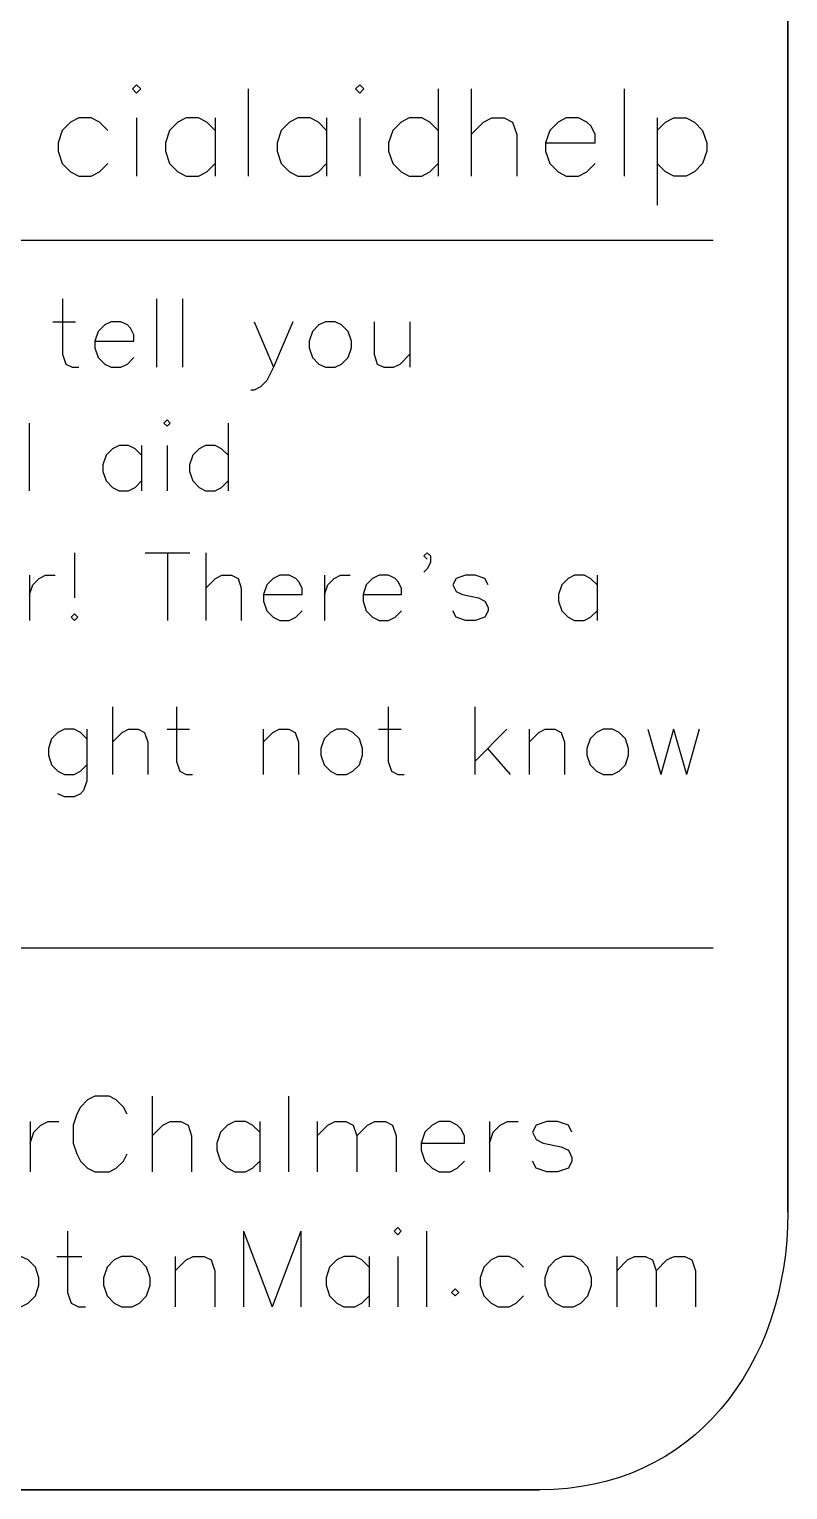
# Model space of a CAD drawing. Extents: x 10.3 to 80.3, y 180.8 to 251.
# Drawn here: x 63.01 to 80.27, y 180.79 to 214.01 of the extents above; entities that cross this region are included whole.
import ezdxf

# ---------------------------------------------------------------- set-up
doc = ezdxf.new("R2010")
doc.units = 0
doc.header["$MEASUREMENT"] = 0
for name, color, linetype in [('CUTOUT', 7, 'CONTINUOUS'), ('DIVIDERS', 7, 'CONTINUOUS'), ('TEXT', 7, 'CONTINUOUS')]:
    doc.layers.add(name, color=color, linetype=linetype)

# ---------------------------------------------------------------- blocks, each defined once
blk = doc.blocks.new('BLOCK_13')
at = {"layer": 'CUTOUT', "color": 7}
blk.add_open_spline([(80.27, 187.108), (80.27, 183.61), (78.108, 180.793), (74.622, 180.793)], degree=3, dxfattribs=at)
blk = doc.blocks.new('BLOCK_14')
at = {"layer": 'CUTOUT', "color": 7}
blk.add_open_spline([(80.27, 244.73), (80.27, 244.73), (80.27, 187.108), (80.27, 187.108), (80.27, 187.108), (80.27, 244.73), (80.27, 244.73)], degree=3, knots=[0, 0, 0, 0, 1, 1, 1, 2, 2, 2, 2], dxfattribs=at)
blk = doc.blocks.new('BLOCK_20')
at = {"layer": 'CUTOUT', "color": 7}
blk.add_open_spline([(74.622, 180.793), (74.622, 180.793), (22.438, 180.793), (22.438, 180.793), (22.438, 180.793), (74.622, 180.793), (74.622, 180.793)], degree=3, knots=[0, 0, 0, 0, 1, 1, 1, 2, 2, 2, 2], dxfattribs=at)
blk = doc.blocks.new('BLOCK_28')
at = {"layer": 'DIVIDERS', "color": 7}
blk.add_lwpolyline([(47.182, 209.214), (78.574, 209.214)], dxfattribs=at)
blk = doc.blocks.new('BLOCK_29')
at = {"layer": 'DIVIDERS', "color": 7}
blk.add_lwpolyline([(47.182, 193.118), (78.574, 193.118)], dxfattribs=at)
blk = doc.blocks.new('BLOCK_357')
at = {"layer": 'TEXT', "color": 7}
blk.add_lwpolyline([(64.798, 211.709), (64.61, 211.897), (64.422, 211.991), (64.14, 211.991), (63.952, 211.897), (63.764, 211.709), (63.67, 211.425), (63.67, 211.236), (63.764, 210.954), (63.952, 210.765), (64.14, 210.671), (64.422, 210.671), (64.61, 210.765), (64.798, 210.954)], dxfattribs=at)
blk = doc.blocks.new('BLOCK_358')
at = {"layer": 'TEXT', "color": 7}
blk.add_lwpolyline([(65.362, 212.651), (65.456, 212.557), (65.55, 212.651), (65.456, 212.745), (65.362, 212.651)], dxfattribs=at)
blk = doc.blocks.new('BLOCK_359')
at = {"layer": 'TEXT', "color": 7}
blk.add_lwpolyline([(65.456, 211.991), (65.456, 210.671)], dxfattribs=at)
blk = doc.blocks.new('BLOCK_360')
at = {"layer": 'TEXT', "color": 7}
blk.add_lwpolyline([(67.242, 211.991), (67.242, 210.671)], dxfattribs=at)
blk = doc.blocks.new('BLOCK_361')
at = {"layer": 'TEXT', "color": 7}
blk.add_lwpolyline([(67.242, 211.709), (67.053, 211.897), (66.865, 211.991), (66.584, 211.991), (66.396, 211.897), (66.208, 211.709), (66.113, 211.425), (66.113, 211.236), (66.208, 210.954), (66.396, 210.765), (66.584, 210.671), (66.865, 210.671), (67.053, 210.765), (67.242, 210.954)], dxfattribs=at)
blk = doc.blocks.new('BLOCK_362')
at = {"layer": 'TEXT', "color": 7}
blk.add_lwpolyline([(67.993, 212.651), (67.993, 210.671)], dxfattribs=at)
blk = doc.blocks.new('BLOCK_363')
at = {"layer": 'TEXT', "color": 7}
blk.add_lwpolyline([(69.779, 211.991), (69.779, 210.671)], dxfattribs=at)
blk = doc.blocks.new('BLOCK_364')
at = {"layer": 'TEXT', "color": 7}
blk.add_lwpolyline([(69.779, 211.709), (69.591, 211.897), (69.404, 211.991), (69.121, 211.991), (68.933, 211.897), (68.745, 211.709), (68.652, 211.425), (68.652, 211.236), (68.745, 210.954), (68.933, 210.765), (69.121, 210.671), (69.404, 210.671), (69.591, 210.765), (69.779, 210.954)], dxfattribs=at)
blk = doc.blocks.new('BLOCK_365')
at = {"layer": 'TEXT', "color": 7}
blk.add_lwpolyline([(70.438, 212.651), (70.531, 212.557), (70.625, 212.651), (70.531, 212.745), (70.438, 212.651)], dxfattribs=at)
blk = doc.blocks.new('BLOCK_366')
at = {"layer": 'TEXT', "color": 7}
blk.add_lwpolyline([(70.531, 211.991), (70.531, 210.671)], dxfattribs=at)
blk = doc.blocks.new('BLOCK_367')
at = {"layer": 'TEXT', "color": 7}
blk.add_lwpolyline([(72.317, 212.651), (72.317, 210.671)], dxfattribs=at)
blk = doc.blocks.new('BLOCK_368')
at = {"layer": 'TEXT', "color": 7}
blk.add_lwpolyline([(72.317, 211.709), (72.129, 211.897), (71.941, 211.991), (71.659, 211.991), (71.471, 211.897), (71.284, 211.709), (71.189, 211.425), (71.189, 211.236), (71.284, 210.954), (71.471, 210.765), (71.659, 210.671), (71.941, 210.671), (72.129, 210.765), (72.317, 210.954)], dxfattribs=at)
blk = doc.blocks.new('BLOCK_369')
at = {"layer": 'TEXT', "color": 7}
blk.add_lwpolyline([(73.069, 212.651), (73.069, 210.671)], dxfattribs=at)
blk = doc.blocks.new('BLOCK_370')
at = {"layer": 'TEXT', "color": 7}
blk.add_lwpolyline([(73.069, 211.613), (73.35, 211.897), (73.539, 211.991), (73.821, 211.991), (74.009, 211.897), (74.103, 211.613), (74.103, 210.671)], dxfattribs=at)
blk = doc.blocks.new('BLOCK_371')
at = {"layer": 'TEXT', "color": 7}
blk.add_lwpolyline([(74.761, 211.425), (75.889, 211.425), (75.889, 211.613), (75.795, 211.803), (75.7, 211.897), (75.512, 211.991), (75.23, 211.991), (75.043, 211.897), (74.855, 211.709), (74.761, 211.425), (74.761, 211.236), (74.855, 210.954), (75.043, 210.765), (75.23, 210.671), (75.512, 210.671), (75.7, 210.765), (75.889, 210.954)], dxfattribs=at)
blk = doc.blocks.new('BLOCK_372')
at = {"layer": 'TEXT', "color": 7}
blk.add_lwpolyline([(76.546, 212.651), (76.546, 210.671)], dxfattribs=at)
blk = doc.blocks.new('BLOCK_373')
at = {"layer": 'TEXT', "color": 7}
blk.add_lwpolyline([(77.298, 211.991), (77.298, 210.01)], dxfattribs=at)
blk = doc.blocks.new('BLOCK_374')
at = {"layer": 'TEXT', "color": 7}
blk.add_lwpolyline([(77.298, 211.709), (77.486, 211.897), (77.675, 211.991), (77.956, 211.991), (78.144, 211.897), (78.332, 211.709), (78.426, 211.425), (78.426, 211.236), (78.332, 210.954), (78.144, 210.765), (77.956, 210.671), (77.675, 210.671), (77.486, 210.765), (77.298, 210.954)], dxfattribs=at)
blk = doc.blocks.new('BLOCK_400')
at = {"layer": 'TEXT', "color": 7}
blk.add_lwpolyline([(63.014, 205.052), (63.014, 203.515)], dxfattribs=at)
blk = doc.blocks.new('BLOCK_401')
at = {"layer": 'TEXT', "color": 7}
blk.add_lwpolyline([(65.566, 204.54), (65.566, 203.515)], dxfattribs=at)
blk = doc.blocks.new('BLOCK_402')
at = {"layer": 'TEXT', "color": 7}
blk.add_lwpolyline([(65.566, 204.321), (65.421, 204.467), (65.275, 204.54), (65.056, 204.54), (64.91, 204.467), (64.764, 204.321), (64.691, 204.1), (64.691, 203.954), (64.764, 203.735), (64.91, 203.589), (65.056, 203.515), (65.275, 203.515), (65.421, 203.589), (65.566, 203.735)], dxfattribs=at)
blk = doc.blocks.new('BLOCK_403')
at = {"layer": 'TEXT', "color": 7}
blk.add_lwpolyline([(66.076, 205.052), (66.15, 204.979), (66.222, 205.052), (66.15, 205.125), (66.076, 205.052)], dxfattribs=at)
blk = doc.blocks.new('BLOCK_404')
at = {"layer": 'TEXT', "color": 7}
blk.add_lwpolyline([(66.15, 204.54), (66.15, 203.515)], dxfattribs=at)
blk = doc.blocks.new('BLOCK_405')
at = {"layer": 'TEXT', "color": 7}
blk.add_lwpolyline([(67.536, 205.052), (67.536, 203.515)], dxfattribs=at)
blk = doc.blocks.new('BLOCK_406')
at = {"layer": 'TEXT', "color": 7}
blk.add_lwpolyline([(67.536, 204.321), (67.39, 204.467), (67.243, 204.54), (67.025, 204.54), (66.879, 204.467), (66.733, 204.321), (66.661, 204.1), (66.661, 203.954), (66.733, 203.735), (66.879, 203.589), (67.025, 203.515), (67.243, 203.515), (67.39, 203.589), (67.536, 203.735)], dxfattribs=at)
blk = doc.blocks.new('BLOCK_428')
at = {"layer": 'TEXT', "color": 7}
blk.add_lwpolyline([(63.023, 201.59), (63.023, 200.565)], dxfattribs=at)
blk = doc.blocks.new('BLOCK_429')
at = {"layer": 'TEXT', "color": 7}
blk.add_lwpolyline([(63.023, 201.151), (63.095, 201.371), (63.241, 201.517), (63.387, 201.59), (63.605, 201.59)], dxfattribs=at)
blk = doc.blocks.new('BLOCK_430')
at = {"layer": 'TEXT', "color": 7}
blk.add_lwpolyline([(64.044, 202.102), (64.044, 201.078)], dxfattribs=at)
blk = doc.blocks.new('BLOCK_431')
at = {"layer": 'TEXT', "color": 7}
blk.add_lwpolyline([(64.044, 200.712), (63.97, 200.639), (64.044, 200.565), (64.116, 200.639), (64.044, 200.712)], dxfattribs=at)
blk = doc.blocks.new('BLOCK_432')
at = {"layer": 'TEXT', "color": 7}
blk.add_lwpolyline([(66.159, 202.102), (66.159, 200.565)], dxfattribs=at)
blk = doc.blocks.new('BLOCK_433')
at = {"layer": 'TEXT', "color": 7}
blk.add_lwpolyline([(65.648, 202.102), (66.669, 202.102)], dxfattribs=at)
blk = doc.blocks.new('BLOCK_434')
at = {"layer": 'TEXT', "color": 7}
blk.add_lwpolyline([(67.034, 202.102), (67.034, 200.565)], dxfattribs=at)
blk = doc.blocks.new('BLOCK_435')
at = {"layer": 'TEXT', "color": 7}
blk.add_lwpolyline([(67.034, 201.297), (67.252, 201.517), (67.398, 201.59), (67.617, 201.59), (67.763, 201.517), (67.836, 201.297), (67.836, 200.565)], dxfattribs=at)
blk = doc.blocks.new('BLOCK_436')
at = {"layer": 'TEXT', "color": 7}
blk.add_lwpolyline([(68.346, 201.151), (69.221, 201.151), (69.221, 201.297), (69.149, 201.443), (69.075, 201.517), (68.929, 201.59), (68.711, 201.59), (68.565, 201.517), (68.419, 201.371), (68.346, 201.151), (68.346, 201.004), (68.419, 200.785), (68.565, 200.639), (68.711, 200.565), (68.929, 200.565), (69.075, 200.639), (69.221, 200.785)], dxfattribs=at)
blk = doc.blocks.new('BLOCK_437')
at = {"layer": 'TEXT', "color": 7}
blk.add_lwpolyline([(69.732, 201.59), (69.732, 200.565)], dxfattribs=at)
blk = doc.blocks.new('BLOCK_438')
at = {"layer": 'TEXT', "color": 7}
blk.add_lwpolyline([(69.732, 201.151), (69.805, 201.371), (69.951, 201.517), (70.097, 201.59), (70.315, 201.59)], dxfattribs=at)
blk = doc.blocks.new('BLOCK_439')
at = {"layer": 'TEXT', "color": 7}
blk.add_lwpolyline([(70.607, 201.151), (71.482, 201.151), (71.482, 201.297), (71.409, 201.443), (71.336, 201.517), (71.19, 201.59), (70.972, 201.59), (70.826, 201.517), (70.68, 201.371), (70.607, 201.151), (70.607, 201.004), (70.68, 200.785), (70.826, 200.639), (70.972, 200.565), (71.19, 200.565), (71.336, 200.639), (71.482, 200.785)], dxfattribs=at)
blk = doc.blocks.new('BLOCK_440')
at = {"layer": 'TEXT', "color": 7}
blk.add_lwpolyline([(72.066, 201.956), (71.993, 202.03), (72.066, 202.102), (72.139, 202.03), (72.139, 201.882), (72.066, 201.736), (71.993, 201.663)], dxfattribs=at)
blk = doc.blocks.new('BLOCK_441')
at = {"layer": 'TEXT', "color": 7}
blk.add_lwpolyline([(73.451, 201.371), (73.379, 201.517), (73.159, 201.59), (72.941, 201.59), (72.722, 201.517), (72.649, 201.371), (72.722, 201.224), (72.868, 201.151), (73.233, 201.078), (73.379, 201.004), (73.451, 200.858), (73.451, 200.785), (73.379, 200.639), (73.159, 200.565), (72.941, 200.565), (72.722, 200.639), (72.649, 200.785)], dxfattribs=at)
blk = doc.blocks.new('BLOCK_442')
at = {"layer": 'TEXT', "color": 7}
blk.add_lwpolyline([(75.931, 201.59), (75.931, 200.565)], dxfattribs=at)
blk = doc.blocks.new('BLOCK_443')
at = {"layer": 'TEXT', "color": 7}
blk.add_lwpolyline([(75.931, 201.371), (75.785, 201.517), (75.639, 201.59), (75.42, 201.59), (75.274, 201.517), (75.128, 201.371), (75.056, 201.151), (75.056, 201.004), (75.128, 200.785), (75.274, 200.639), (75.42, 200.565), (75.639, 200.565), (75.785, 200.639), (75.931, 200.785)], dxfattribs=at)
blk = doc.blocks.new('BLOCK_463')
at = {"layer": 'TEXT', "color": 7}
blk.add_lwpolyline([(64.324, 198.088), (64.324, 196.916), (64.251, 196.697), (64.179, 196.623), (64.033, 196.55), (63.814, 196.55), (63.668, 196.623)], dxfattribs=at)
blk = doc.blocks.new('BLOCK_464')
at = {"layer": 'TEXT', "color": 7}
blk.add_lwpolyline([(64.324, 197.868), (64.179, 198.014), (64.033, 198.088), (63.814, 198.088), (63.668, 198.014), (63.522, 197.868), (63.45, 197.648), (63.45, 197.501), (63.522, 197.282), (63.668, 197.136), (63.814, 197.062), (64.033, 197.062), (64.179, 197.136), (64.324, 197.282)], dxfattribs=at)
blk = doc.blocks.new('BLOCK_465')
at = {"layer": 'TEXT', "color": 7}
blk.add_lwpolyline([(64.908, 198.599), (64.908, 197.062)], dxfattribs=at)
blk = doc.blocks.new('BLOCK_466')
at = {"layer": 'TEXT', "color": 7}
blk.add_lwpolyline([(64.908, 197.794), (65.127, 198.014), (65.273, 198.088), (65.491, 198.088), (65.637, 198.014), (65.71, 197.794), (65.71, 197.062)], dxfattribs=at)
blk = doc.blocks.new('BLOCK_467')
at = {"layer": 'TEXT', "color": 7}
blk.add_lwpolyline([(66.366, 198.599), (66.366, 197.356), (66.439, 197.136), (66.585, 197.062), (66.731, 197.062)], dxfattribs=at)
blk = doc.blocks.new('BLOCK_468')
at = {"layer": 'TEXT', "color": 7}
blk.add_lwpolyline([(66.148, 198.088), (66.658, 198.088)], dxfattribs=at)
blk = doc.blocks.new('BLOCK_469')
at = {"layer": 'TEXT', "color": 7}
blk.add_lwpolyline([(68.335, 198.088), (68.335, 197.062)], dxfattribs=at)
blk = doc.blocks.new('BLOCK_470')
at = {"layer": 'TEXT', "color": 7}
blk.add_lwpolyline([(68.335, 197.794), (68.554, 198.014), (68.7, 198.088), (68.918, 198.088), (69.065, 198.014), (69.138, 197.794), (69.138, 197.062)], dxfattribs=at)
blk = doc.blocks.new('BLOCK_471')
at = {"layer": 'TEXT', "color": 7}
blk.add_lwpolyline([(70.013, 198.088), (69.867, 198.014), (69.721, 197.868), (69.649, 197.648), (69.649, 197.501), (69.721, 197.282), (69.867, 197.136), (70.013, 197.062), (70.232, 197.062), (70.378, 197.136), (70.523, 197.282), (70.597, 197.501), (70.597, 197.648), (70.523, 197.868), (70.378, 198.014), (70.232, 198.088), (70.013, 198.088)], dxfattribs=at)
blk = doc.blocks.new('BLOCK_472')
at = {"layer": 'TEXT', "color": 7}
blk.add_lwpolyline([(71.179, 198.599), (71.179, 197.356), (71.253, 197.136), (71.398, 197.062), (71.544, 197.062)], dxfattribs=at)
blk = doc.blocks.new('BLOCK_473')
at = {"layer": 'TEXT', "color": 7}
blk.add_lwpolyline([(70.961, 198.088), (71.472, 198.088)], dxfattribs=at)
blk = doc.blocks.new('BLOCK_474')
at = {"layer": 'TEXT', "color": 7}
blk.add_lwpolyline([(73.148, 198.599), (73.148, 197.062)], dxfattribs=at)
blk = doc.blocks.new('BLOCK_475')
at = {"layer": 'TEXT', "color": 7}
blk.add_lwpolyline([(73.878, 198.088), (73.148, 197.356)], dxfattribs=at)
blk = doc.blocks.new('BLOCK_476')
at = {"layer": 'TEXT', "color": 7}
blk.add_lwpolyline([(73.44, 197.648), (73.951, 197.062)], dxfattribs=at)
blk = doc.blocks.new('BLOCK_477')
at = {"layer": 'TEXT', "color": 7}
blk.add_lwpolyline([(74.388, 198.088), (74.388, 197.062)], dxfattribs=at)
blk = doc.blocks.new('BLOCK_478')
at = {"layer": 'TEXT', "color": 7}
blk.add_lwpolyline([(74.388, 197.794), (74.608, 198.014), (74.753, 198.088), (74.973, 198.088), (75.118, 198.014), (75.191, 197.794), (75.191, 197.062)], dxfattribs=at)
blk = doc.blocks.new('BLOCK_479')
at = {"layer": 'TEXT', "color": 7}
blk.add_lwpolyline([(76.066, 198.088), (75.92, 198.014), (75.774, 197.868), (75.701, 197.648), (75.701, 197.501), (75.774, 197.282), (75.92, 197.136), (76.066, 197.062), (76.285, 197.062), (76.431, 197.136), (76.577, 197.282), (76.649, 197.501), (76.649, 197.648), (76.577, 197.868), (76.431, 198.014), (76.285, 198.088), (76.066, 198.088)], dxfattribs=at)
blk = doc.blocks.new('BLOCK_480')
at = {"layer": 'TEXT', "color": 7}
blk.add_lwpolyline([(77.087, 198.088), (77.379, 197.062)], dxfattribs=at)
blk = doc.blocks.new('BLOCK_481')
at = {"layer": 'TEXT', "color": 7}
blk.add_lwpolyline([(77.67, 198.088), (77.379, 197.062)], dxfattribs=at)
blk = doc.blocks.new('BLOCK_482')
at = {"layer": 'TEXT', "color": 7}
blk.add_lwpolyline([(77.67, 198.088), (77.963, 197.062)], dxfattribs=at)
blk = doc.blocks.new('BLOCK_483')
at = {"layer": 'TEXT', "color": 7}
blk.add_lwpolyline([(78.254, 198.088), (77.963, 197.062)], dxfattribs=at)
blk = doc.blocks.new('BLOCK_528')
at = {"layer": 'TEXT', "color": 7}
blk.add_lwpolyline([(63.035, 189.169), (63.035, 188.022)], dxfattribs=at)
blk = doc.blocks.new('BLOCK_529')
at = {"layer": 'TEXT', "color": 7}
blk.add_lwpolyline([(63.035, 188.678), (63.118, 188.924), (63.28, 189.088), (63.444, 189.169), (63.689, 189.169)], dxfattribs=at)
blk = doc.blocks.new('BLOCK_530')
at = {"layer": 'TEXT', "color": 7}
blk.add_lwpolyline([(65.239, 189.333), (65.158, 189.497), (64.994, 189.661), (64.832, 189.742), (64.504, 189.742), (64.342, 189.661), (64.178, 189.497), (64.097, 189.333), (64.015, 189.088), (64.015, 188.678), (64.097, 188.432), (64.178, 188.268), (64.342, 188.104), (64.504, 188.022), (64.832, 188.022), (64.994, 188.104), (65.158, 188.268), (65.239, 188.432)], dxfattribs=at)
blk = doc.blocks.new('BLOCK_531')
at = {"layer": 'TEXT', "color": 7}
blk.add_lwpolyline([(65.811, 189.742), (65.811, 188.022)], dxfattribs=at)
blk = doc.blocks.new('BLOCK_532')
at = {"layer": 'TEXT', "color": 7}
blk.add_lwpolyline([(65.811, 188.842), (66.056, 189.088), (66.219, 189.169), (66.463, 189.169), (66.627, 189.088), (66.708, 188.842), (66.708, 188.022)], dxfattribs=at)
blk = doc.blocks.new('BLOCK_533')
at = {"layer": 'TEXT', "color": 7}
blk.add_lwpolyline([(68.26, 189.169), (68.26, 188.022)], dxfattribs=at)
blk = doc.blocks.new('BLOCK_534')
at = {"layer": 'TEXT', "color": 7}
blk.add_lwpolyline([(68.26, 188.924), (68.096, 189.088), (67.932, 189.169), (67.689, 189.169), (67.525, 189.088), (67.361, 188.924), (67.28, 188.678), (67.28, 188.514), (67.361, 188.268), (67.525, 188.104), (67.689, 188.022), (67.932, 188.022), (68.096, 188.104), (68.26, 188.268)], dxfattribs=at)
blk = doc.blocks.new('BLOCK_535')
at = {"layer": 'TEXT', "color": 7}
blk.add_lwpolyline([(68.913, 189.742), (68.913, 188.022)], dxfattribs=at)
blk = doc.blocks.new('BLOCK_536')
at = {"layer": 'TEXT', "color": 7}
blk.add_lwpolyline([(69.565, 189.169), (69.565, 188.022)], dxfattribs=at)
blk = doc.blocks.new('BLOCK_537')
at = {"layer": 'TEXT', "color": 7}
blk.add_lwpolyline([(69.565, 188.842), (69.81, 189.088), (69.973, 189.169), (70.218, 189.169), (70.382, 189.088), (70.463, 188.842), (70.463, 188.022)], dxfattribs=at)
blk = doc.blocks.new('BLOCK_538')
at = {"layer": 'TEXT', "color": 7}
blk.add_lwpolyline([(70.463, 188.842), (70.708, 189.088), (70.872, 189.169), (71.116, 189.169), (71.279, 189.088), (71.361, 188.842), (71.361, 188.022)], dxfattribs=at)
blk = doc.blocks.new('BLOCK_539')
at = {"layer": 'TEXT', "color": 7}
blk.add_lwpolyline([(71.932, 188.678), (72.912, 188.678), (72.912, 188.842), (72.83, 189.005), (72.749, 189.088), (72.586, 189.169), (72.341, 189.169), (72.177, 189.088), (72.015, 188.924), (71.932, 188.678), (71.932, 188.514), (72.015, 188.268), (72.177, 188.104), (72.341, 188.022), (72.586, 188.022), (72.749, 188.104), (72.912, 188.268)], dxfattribs=at)
blk = doc.blocks.new('BLOCK_540')
at = {"layer": 'TEXT', "color": 7}
blk.add_lwpolyline([(73.484, 189.169), (73.484, 188.022)], dxfattribs=at)
blk = doc.blocks.new('BLOCK_541')
at = {"layer": 'TEXT', "color": 7}
blk.add_lwpolyline([(73.484, 188.678), (73.565, 188.924), (73.729, 189.088), (73.891, 189.169), (74.136, 189.169)], dxfattribs=at)
blk = doc.blocks.new('BLOCK_542')
at = {"layer": 'TEXT', "color": 7}
blk.add_lwpolyline([(75.36, 188.924), (75.279, 189.088), (75.034, 189.169), (74.789, 189.169), (74.544, 189.088), (74.463, 188.924), (74.544, 188.759), (74.708, 188.678), (75.115, 188.596), (75.279, 188.514), (75.36, 188.349), (75.36, 188.268), (75.279, 188.104), (75.034, 188.022), (74.789, 188.022), (74.544, 188.104), (74.463, 188.268)], dxfattribs=at)
blk = doc.blocks.new('BLOCK_551')
at = {"layer": 'TEXT', "color": 7}
blk.add_lwpolyline([(62.582, 186.102), (62.419, 186.021), (62.255, 185.856), (62.174, 185.611), (62.174, 185.448), (62.255, 185.202), (62.419, 185.038), (62.582, 184.956), (62.826, 184.956), (62.99, 185.038), (63.154, 185.202), (63.235, 185.448), (63.235, 185.611), (63.154, 185.856), (62.99, 186.021), (62.826, 186.102), (62.582, 186.102)], dxfattribs=at)
blk = doc.blocks.new('BLOCK_552')
at = {"layer": 'TEXT', "color": 7}
blk.add_lwpolyline([(63.888, 186.675), (63.888, 185.283), (63.969, 185.038), (64.133, 184.956), (64.297, 184.956)], dxfattribs=at)
blk = doc.blocks.new('BLOCK_553')
at = {"layer": 'TEXT', "color": 7}
blk.add_lwpolyline([(63.643, 186.102), (64.214, 186.102)], dxfattribs=at)
blk = doc.blocks.new('BLOCK_554')
at = {"layer": 'TEXT', "color": 7}
blk.add_lwpolyline([(65.112, 186.102), (64.949, 186.021), (64.786, 185.856), (64.704, 185.611), (64.704, 185.448), (64.786, 185.202), (64.949, 185.038), (65.112, 184.956), (65.357, 184.956), (65.521, 185.038), (65.683, 185.202), (65.765, 185.448), (65.765, 185.611), (65.683, 185.856), (65.521, 186.021), (65.357, 186.102), (65.112, 186.102)], dxfattribs=at)
blk = doc.blocks.new('BLOCK_555')
at = {"layer": 'TEXT', "color": 7}
blk.add_lwpolyline([(66.337, 186.102), (66.337, 184.956)], dxfattribs=at)
blk = doc.blocks.new('BLOCK_556')
at = {"layer": 'TEXT', "color": 7}
blk.add_lwpolyline([(66.337, 185.775), (66.581, 186.021), (66.745, 186.102), (66.99, 186.102), (67.152, 186.021), (67.235, 185.775), (67.235, 184.956)], dxfattribs=at)
blk = doc.blocks.new('BLOCK_557')
at = {"layer": 'TEXT', "color": 7}
blk.add_lwpolyline([(67.887, 186.675), (67.887, 184.956)], dxfattribs=at)
blk = doc.blocks.new('BLOCK_558')
at = {"layer": 'TEXT', "color": 7}
blk.add_lwpolyline([(67.887, 186.675), (68.54, 184.956)], dxfattribs=at)
blk = doc.blocks.new('BLOCK_559')
at = {"layer": 'TEXT', "color": 7}
blk.add_lwpolyline([(69.194, 186.675), (68.54, 184.956)], dxfattribs=at)
blk = doc.blocks.new('BLOCK_560')
at = {"layer": 'TEXT', "color": 7}
blk.add_lwpolyline([(69.194, 186.675), (69.194, 184.956)], dxfattribs=at)
blk = doc.blocks.new('BLOCK_561')
at = {"layer": 'TEXT', "color": 7}
blk.add_lwpolyline([(70.744, 186.102), (70.744, 184.956)], dxfattribs=at)
blk = doc.blocks.new('BLOCK_562')
at = {"layer": 'TEXT', "color": 7}
blk.add_lwpolyline([(70.744, 185.856), (70.581, 186.021), (70.418, 186.102), (70.173, 186.102), (70.009, 186.021), (69.847, 185.856), (69.765, 185.611), (69.765, 185.448), (69.847, 185.202), (70.009, 185.038), (70.173, 184.956), (70.418, 184.956), (70.581, 185.038), (70.744, 185.202)], dxfattribs=at)
blk = doc.blocks.new('BLOCK_563')
at = {"layer": 'TEXT', "color": 7}
blk.add_lwpolyline([(71.316, 186.675), (71.397, 186.594), (71.478, 186.675), (71.397, 186.758), (71.316, 186.675)], dxfattribs=at)
blk = doc.blocks.new('BLOCK_564')
at = {"layer": 'TEXT', "color": 7}
blk.add_lwpolyline([(71.397, 186.102), (71.397, 184.956)], dxfattribs=at)
blk = doc.blocks.new('BLOCK_565')
at = {"layer": 'TEXT', "color": 7}
blk.add_lwpolyline([(72.05, 186.675), (72.05, 184.956)], dxfattribs=at)
blk = doc.blocks.new('BLOCK_566')
at = {"layer": 'TEXT', "color": 7}
blk.add_lwpolyline([(72.704, 185.365), (72.621, 185.283), (72.704, 185.202), (72.785, 185.283), (72.704, 185.365)], dxfattribs=at)
blk = doc.blocks.new('BLOCK_567')
at = {"layer": 'TEXT', "color": 7}
blk.add_lwpolyline([(74.254, 185.856), (74.091, 186.021), (73.928, 186.102), (73.683, 186.102), (73.52, 186.021), (73.356, 185.856), (73.275, 185.611), (73.275, 185.448), (73.356, 185.202), (73.52, 185.038), (73.683, 184.956), (73.928, 184.956), (74.091, 185.038), (74.254, 185.202)], dxfattribs=at)
blk = doc.blocks.new('BLOCK_568')
at = {"layer": 'TEXT', "color": 7}
blk.add_lwpolyline([(75.152, 186.102), (74.989, 186.021), (74.825, 185.856), (74.744, 185.611), (74.744, 185.448), (74.825, 185.202), (74.989, 185.038), (75.152, 184.956), (75.397, 184.956), (75.561, 185.038), (75.723, 185.202), (75.806, 185.448), (75.806, 185.611), (75.723, 185.856), (75.561, 186.021), (75.397, 186.102), (75.152, 186.102)], dxfattribs=at)
blk = doc.blocks.new('BLOCK_569')
at = {"layer": 'TEXT', "color": 7}
blk.add_lwpolyline([(76.377, 186.102), (76.377, 184.956)], dxfattribs=at)
blk = doc.blocks.new('BLOCK_570')
at = {"layer": 'TEXT', "color": 7}
blk.add_lwpolyline([(76.377, 185.775), (76.621, 186.021), (76.785, 186.102), (77.03, 186.102), (77.192, 186.021), (77.275, 185.775), (77.275, 184.956)], dxfattribs=at)
blk = doc.blocks.new('BLOCK_571')
at = {"layer": 'TEXT', "color": 7}
blk.add_lwpolyline([(77.275, 185.775), (77.519, 186.021), (77.682, 186.102), (77.927, 186.102), (78.09, 186.021), (78.172, 185.775), (78.172, 184.956)], dxfattribs=at)
blk = doc.blocks.new('BLOCK_818')
at = {"layer": 'TEXT', "color": 7}
blk.add_lwpolyline([(63.77, 207.877), (63.77, 206.617), (63.844, 206.394), (63.992, 206.321), (64.14, 206.321)], dxfattribs=at)
blk = doc.blocks.new('BLOCK_819')
at = {"layer": 'TEXT', "color": 7}
blk.add_lwpolyline([(63.549, 207.358), (64.065, 207.358)], dxfattribs=at)
blk = doc.blocks.new('BLOCK_820')
at = {"layer": 'TEXT', "color": 7}
blk.add_lwpolyline([(64.508, 206.913), (65.394, 206.913), (65.394, 207.062), (65.321, 207.21), (65.247, 207.284), (65.099, 207.358), (64.878, 207.358), (64.73, 207.284), (64.583, 207.136), (64.508, 206.913), (64.508, 206.765), (64.583, 206.543), (64.73, 206.394), (64.878, 206.321), (65.099, 206.321), (65.247, 206.394), (65.394, 206.543)], dxfattribs=at)
blk = doc.blocks.new('BLOCK_821')
at = {"layer": 'TEXT', "color": 7}
blk.add_lwpolyline([(65.912, 207.877), (65.912, 206.321)], dxfattribs=at)
blk = doc.blocks.new('BLOCK_822')
at = {"layer": 'TEXT', "color": 7}
blk.add_lwpolyline([(66.502, 207.877), (66.502, 206.321)], dxfattribs=at)
blk = doc.blocks.new('BLOCK_823')
at = {"layer": 'TEXT', "color": 7}
blk.add_lwpolyline([(68.127, 207.358), (68.569, 206.321)], dxfattribs=at)
blk = doc.blocks.new('BLOCK_824')
at = {"layer": 'TEXT', "color": 7}
blk.add_lwpolyline([(69.012, 207.358), (68.569, 206.321), (68.422, 206.024), (68.274, 205.876), (68.127, 205.802), (68.052, 205.802)], dxfattribs=at)
blk = doc.blocks.new('BLOCK_825')
at = {"layer": 'TEXT', "color": 7}
blk.add_lwpolyline([(69.75, 207.358), (69.603, 207.284), (69.456, 207.136), (69.381, 206.913), (69.381, 206.765), (69.456, 206.543), (69.603, 206.394), (69.75, 206.321), (69.972, 206.321), (70.12, 206.394), (70.267, 206.543), (70.342, 206.765), (70.342, 206.913), (70.267, 207.136), (70.12, 207.284), (69.972, 207.358), (69.75, 207.358)], dxfattribs=at)
blk = doc.blocks.new('BLOCK_826')
at = {"layer": 'TEXT', "color": 7}
blk.add_lwpolyline([(70.858, 207.358), (70.858, 206.617), (70.931, 206.394), (71.08, 206.321), (71.301, 206.321), (71.449, 206.394), (71.67, 206.617)], dxfattribs=at)
blk = doc.blocks.new('BLOCK_827')
at = {"layer": 'TEXT', "color": 7}
blk.add_lwpolyline([(71.67, 207.358), (71.67, 206.321)], dxfattribs=at)

msp = doc.modelspace()

# ---------------------------------------------------------------- block references
at = {"layer": 'CUTOUT'}
for name in ['BLOCK_14', 'BLOCK_13', 'BLOCK_20']:
    msp.add_blockref(name, (0, 0), dxfattribs=at)
at = {"layer": 'DIVIDERS'}
for name in ['BLOCK_28', 'BLOCK_29']:
    msp.add_blockref(name, (0, 0), dxfattribs=at)
at = {"layer": 'TEXT'}
for name in ['BLOCK_358', 'BLOCK_362', 'BLOCK_365', 'BLOCK_367', 'BLOCK_369', 'BLOCK_372', 'BLOCK_357', 'BLOCK_359', 'BLOCK_361', 'BLOCK_360', 'BLOCK_364', 'BLOCK_363', 'BLOCK_366', 'BLOCK_368', 'BLOCK_370', 'BLOCK_371', 'BLOCK_373', 'BLOCK_374', 'BLOCK_818', 'BLOCK_821', 'BLOCK_822', 'BLOCK_819', 'BLOCK_820', 'BLOCK_824', 'BLOCK_823', 'BLOCK_825', 'BLOCK_826', 'BLOCK_827', 'BLOCK_400', 'BLOCK_403', 'BLOCK_405', 'BLOCK_402', 'BLOCK_401', 'BLOCK_404', 'BLOCK_406', 'BLOCK_430', 'BLOCK_433', 'BLOCK_432', 'BLOCK_434', 'BLOCK_440', 'BLOCK_428', 'BLOCK_429', 'BLOCK_435', 'BLOCK_436', 'BLOCK_437', 'BLOCK_438', 'BLOCK_439', 'BLOCK_441', 'BLOCK_443', 'BLOCK_442', 'BLOCK_431', 'BLOCK_465', 'BLOCK_467', 'BLOCK_472', 'BLOCK_474', 'BLOCK_464', 'BLOCK_463', 'BLOCK_466', 'BLOCK_468', 'BLOCK_469', 'BLOCK_470', 'BLOCK_471', 'BLOCK_473', 'BLOCK_475', 'BLOCK_477', 'BLOCK_478', 'BLOCK_479', 'BLOCK_480', 'BLOCK_481', 'BLOCK_482', 'BLOCK_483', 'BLOCK_476', 'BLOCK_530', 'BLOCK_531', 'BLOCK_535', 'BLOCK_528', 'BLOCK_529', 'BLOCK_532', 'BLOCK_534', 'BLOCK_533', 'BLOCK_536', 'BLOCK_537', 'BLOCK_538', 'BLOCK_539', 'BLOCK_540', 'BLOCK_541', 'BLOCK_542', 'BLOCK_552', 'BLOCK_557', 'BLOCK_558', 'BLOCK_559', 'BLOCK_560', 'BLOCK_563', 'BLOCK_565', 'BLOCK_551', 'BLOCK_553', 'BLOCK_554', 'BLOCK_555', 'BLOCK_556', 'BLOCK_562', 'BLOCK_561', 'BLOCK_564', 'BLOCK_567', 'BLOCK_568', 'BLOCK_569', 'BLOCK_570', 'BLOCK_571', 'BLOCK_566']:
    msp.add_blockref(name, (0, 0), dxfattribs=at)

doc.saveas('drawing.dxf')
